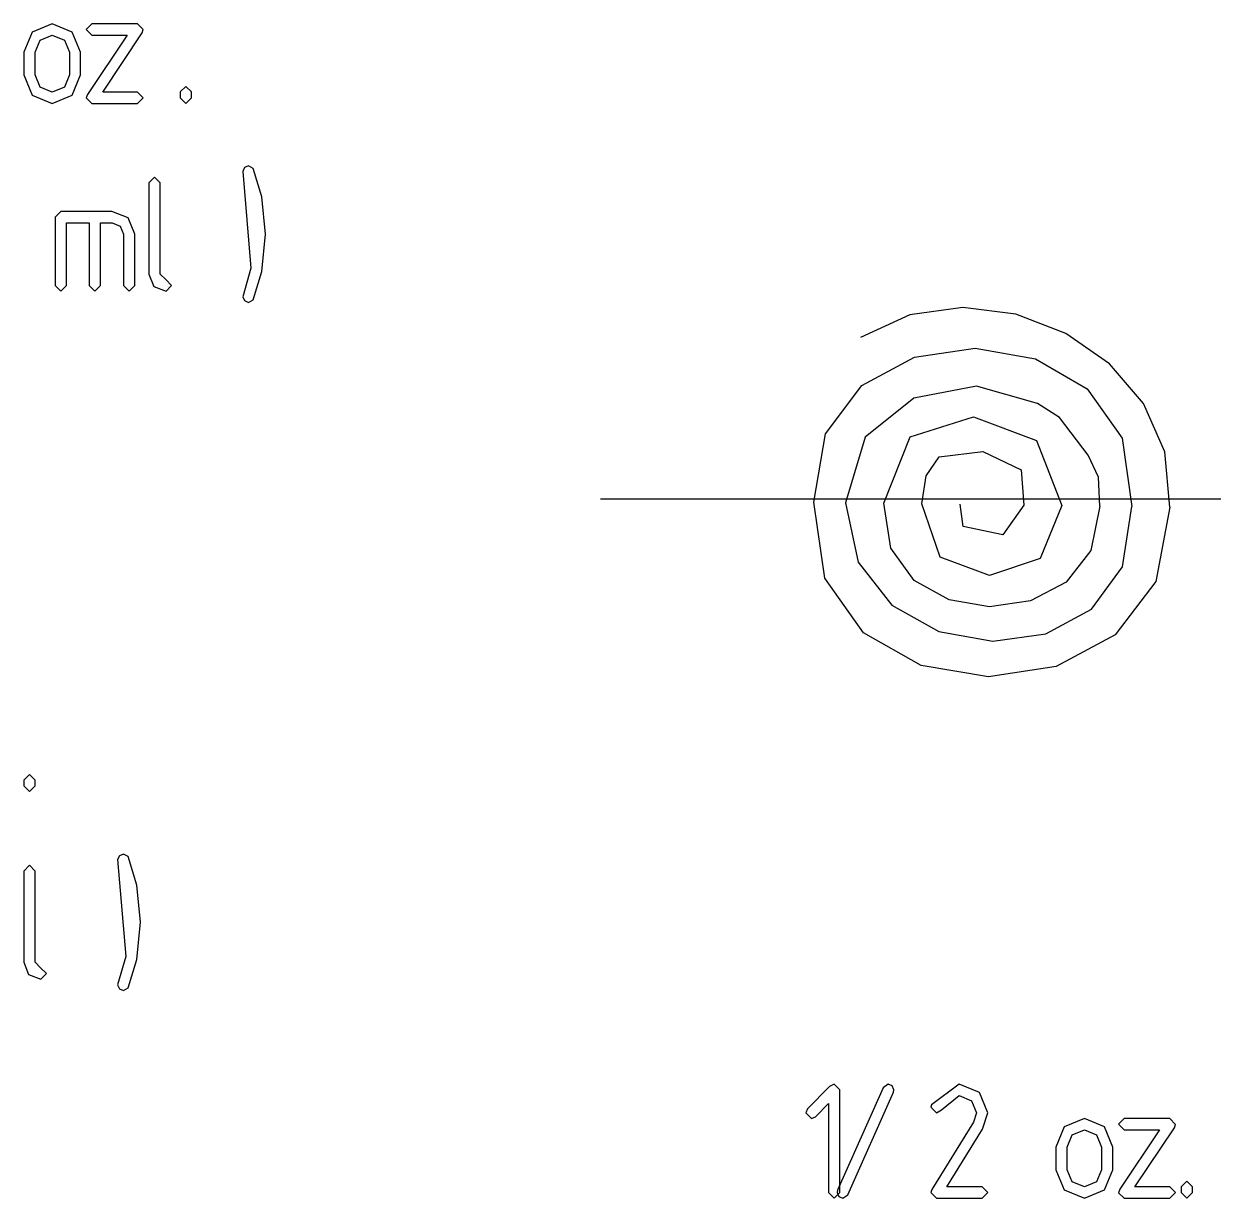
# Model space of a CAD drawing. Header units: metres. Extents: x 0 to 16.5, y 0 to 11.5.
# Drawn here: x 1.561 to 2.089, y 5.208 to 5.73 of the extents above; entities that cross this region are included whole.
import ezdxf

# ---------------------------------------------------------------- set-up
doc = ezdxf.new("R2010")
doc.units = ezdxf.units.M

msp = doc.modelspace()

# ---------------------------------------------------------------- linework, layer by layer
for points in [[(1.56429, 5.69814), (1.57319, 5.69444), (1.58214, 5.69814), (1.58583, 5.70708), (1.58583, 5.71718), (1.58214, 5.72613), (1.57319, 5.72982), (1.56429, 5.72613), (1.5606, 5.71718), (1.5606, 5.70708), (1.56429, 5.69814)], [(1.58892, 5.69846), (1.58837, 5.69689), (1.59087, 5.69444), (1.61111, 5.69444), (1.61361, 5.69694), (1.61111, 5.69949), (1.59565, 5.69949), (1.61317, 5.72575), (1.61361, 5.72721), (1.61111, 5.72982), (1.59087, 5.72982), (1.58837, 5.72732), (1.59087, 5.72483), (1.6065, 5.72483), (1.58892, 5.69846)], [(1.57861, 5.70167), (1.57319, 5.69949), (1.56782, 5.70167), (1.5656, 5.70708), (1.5656, 5.71718), (1.56782, 5.7226), (1.57319, 5.72483), (1.57861, 5.7226), (1.58083, 5.71718), (1.58083, 5.70708), (1.57861, 5.70167)], [(1.63004, 5.69694), (1.63254, 5.69444), (1.63504, 5.69694), (1.63504, 5.69954), (1.63254, 5.70204), (1.63004, 5.69954), (1.63004, 5.69694)], [(1.61615, 5.61871), (1.61828, 5.61317), (1.62375, 5.61111), (1.62625, 5.61361), (1.62364, 5.61621), (1.62115, 5.61871), (1.62115, 5.65918), (1.61865, 5.66174), (1.61615, 5.65918), (1.61615, 5.61871)], [(1.6614, 5.62125), (1.65782, 5.60861), (1.65858, 5.60688), (1.66037, 5.60607), (1.66249, 5.60726), (1.66629, 5.6199), (1.66792, 5.63644), (1.66629, 5.65294), (1.66249, 5.66558), (1.66037, 5.66672), (1.65858, 5.66596), (1.65782, 5.66422), (1.6614, 5.62125)], [(1.57454, 5.64399), (1.57454, 5.61361), (1.57704, 5.61111), (1.57958, 5.61361), (1.57958, 5.6415), (1.58968, 5.6415), (1.58968, 5.61361), (1.59218, 5.61111), (1.59472, 5.61361), (1.59472, 5.6415), (1.59983, 5.6415), (1.60335, 5.63997), (1.60482, 5.63644), (1.60482, 5.61361), (1.60732, 5.61111), (1.60986, 5.61361), (1.60986, 5.63639), (1.60693, 5.64361), (1.59972, 5.64649), (1.57704, 5.64649), (1.57454, 5.64399)], [(1.5606, 5.39139), (1.5631, 5.38889), (1.5656, 5.39139), (1.5656, 5.39399), (1.5631, 5.39649), (1.5606, 5.39399), (1.5606, 5.39139)], [(1.60585, 5.31569), (1.60226, 5.30306), (1.60303, 5.30132), (1.60482, 5.30051), (1.60693, 5.30171), (1.61074, 5.31435), (1.61236, 5.33089), (1.61074, 5.34739), (1.60693, 5.36003), (1.60482, 5.36117), (1.60303, 5.3604), (1.60226, 5.35867), (1.60585, 5.31569)], [(1.5606, 5.31315), (1.56272, 5.30761), (1.56819, 5.30556), (1.57069, 5.30806), (1.56808, 5.31065), (1.5656, 5.31315), (1.5656, 5.35362), (1.5631, 5.35618), (1.5606, 5.35362), (1.5606, 5.31315)], [(1.91792, 5.21083), (1.92042, 5.20833), (1.92296, 5.21083), (1.92296, 5.2564), (1.92042, 5.25896), (1.9184, 5.25792), (1.90853, 5.24804), (1.90782, 5.24621), (1.91032, 5.24371), (1.91211, 5.24451), (1.91792, 5.25032), (1.91792, 5.21083)], [(1.92247, 5.2091), (1.92426, 5.20833), (1.92654, 5.20979), (1.94672, 5.25543), (1.94694, 5.2564), (1.94624, 5.25825), (1.94444, 5.25896), (1.94217, 5.25738), (1.92193, 5.21186), (1.92171, 5.21083), (1.92247, 5.2091)], [(1.9636, 5.24983), (1.96338, 5.24881), (1.96587, 5.24621), (1.96804, 5.2475), (1.97597, 5.2539), (1.98139, 5.25163), (1.98361, 5.24631), (1.98236, 5.24208), (1.96382, 5.21224), (1.96338, 5.21083), (1.96587, 5.20833), (1.98611, 5.20833), (1.98861, 5.21083), (1.98611, 5.21338), (1.97043, 5.21338), (1.98633, 5.23899), (1.98861, 5.24631), (1.98492, 5.25526), (1.97597, 5.25896), (1.9636, 5.24983)], [(2.02262, 5.21203), (2.03153, 5.20833), (2.04047, 5.21203), (2.04417, 5.22097), (2.04417, 5.23107), (2.04047, 5.24001), (2.03153, 5.24371), (2.02262, 5.24001), (2.01893, 5.23107), (2.01893, 5.22097), (2.02262, 5.21203)], [(2.04725, 5.21235), (2.04671, 5.21078), (2.04921, 5.20833), (2.06944, 5.20833), (2.07194, 5.21083), (2.06944, 5.21338), (2.05399, 5.21338), (2.0715, 5.23964), (2.07194, 5.2411), (2.06944, 5.24371), (2.04921, 5.24371), (2.04671, 5.24121), (2.04921, 5.23872), (2.06483, 5.23872), (2.04725, 5.21235)], [(2.03694, 5.21556), (2.03153, 5.21338), (2.02615, 5.21556), (2.02393, 5.22097), (2.02393, 5.23107), (2.02615, 5.23649), (2.03153, 5.23872), (2.03694, 5.23649), (2.03917, 5.23107), (2.03917, 5.22097), (2.03694, 5.21556)], [(2.07449, 5.21083), (2.07699, 5.20833), (2.07949, 5.21083), (2.07949, 5.21343), (2.07699, 5.21593), (2.07449, 5.21343), (2.07449, 5.21083)]]:
    msp.add_lwpolyline(points, close=True)
for points in [[(2.0695, 5.51525), (2.06728, 5.53971), (2.05783, 5.56114), (2.04275, 5.57889), (2.02333, 5.59233), (2.00114, 5.60086), (1.97754, 5.60385), (1.95404, 5.60058), (1.93213, 5.5905)], [(1.9114, 5.51736), (1.91661, 5.54769), (1.93278, 5.56917), (1.95617, 5.58182), (1.98307, 5.58578), (2.00982, 5.581), (2.03276, 5.56771), (2.04824, 5.54585), (2.05257, 5.51546)], [(2.03847, 5.51568), (2.03776, 5.52854), (2.03315, 5.53831), (2.02056, 5.55507), (2.01079, 5.56125), (1.98361, 5.56885), (1.95583, 5.56364), (1.93419, 5.54622), (1.92551, 5.51714), (1.93115, 5.49078), (1.94601, 5.47163), (1.96696, 5.4599), (1.99083, 5.45562), (2.01449, 5.45893), (2.03472, 5.46994), (2.04844, 5.48876), (2.05257, 5.51546)], [(1.94243, 5.51693), (1.95415, 5.54644), (1.98232, 5.55533), (2.01031, 5.54482), (2.02154, 5.5159)], [(1.95942, 5.51671), (1.96132, 5.52903), (1.96701, 5.53754), (1.98639, 5.53988), (2.00353, 5.53174), (2.00461, 5.51611)], [(2.58561, 5.32721), (2.15994, 5.51872), (1.81674, 5.51872)], [(1.9114, 5.51736), (1.9114, 5.51736)], [(2.0695, 5.51525), (2.06332, 5.48215), (2.04514, 5.45856), (2.01899, 5.44444), (1.98899, 5.43989), (1.9591, 5.44488), (1.93349, 5.45942), (1.91624, 5.48361), (1.9114, 5.51736)], [(1.94243, 5.51693), (1.94243, 5.51693)], [(2.03847, 5.51568), (2.03444, 5.49593), (2.02339, 5.48193), (2.00754, 5.47358), (1.98947, 5.47092), (1.97146, 5.47396), (1.956, 5.48264), (1.94553, 5.49701), (1.94243, 5.51693)], [(1.95942, 5.51671), (1.95942, 5.51671)], [(2.02154, 5.5159), (2.01187, 5.49246), (1.98947, 5.48486), (1.96756, 5.493), (1.95942, 5.51671)], [(2.00461, 5.51611), (1.99533, 5.50288), (1.97765, 5.50667), (1.97635, 5.5165)], [(2.00461, 5.51611), (2.00461, 5.51611)], [(2.02154, 5.5159), (2.02154, 5.5159)], [(2.03847, 5.51568), (2.03847, 5.51568)], [(2.05257, 5.51546), (2.05257, 5.51546)], [(2.0695, 5.51525), (2.0695, 5.51525)]]:
    msp.add_lwpolyline(points)

doc.saveas('drawing.dxf')
